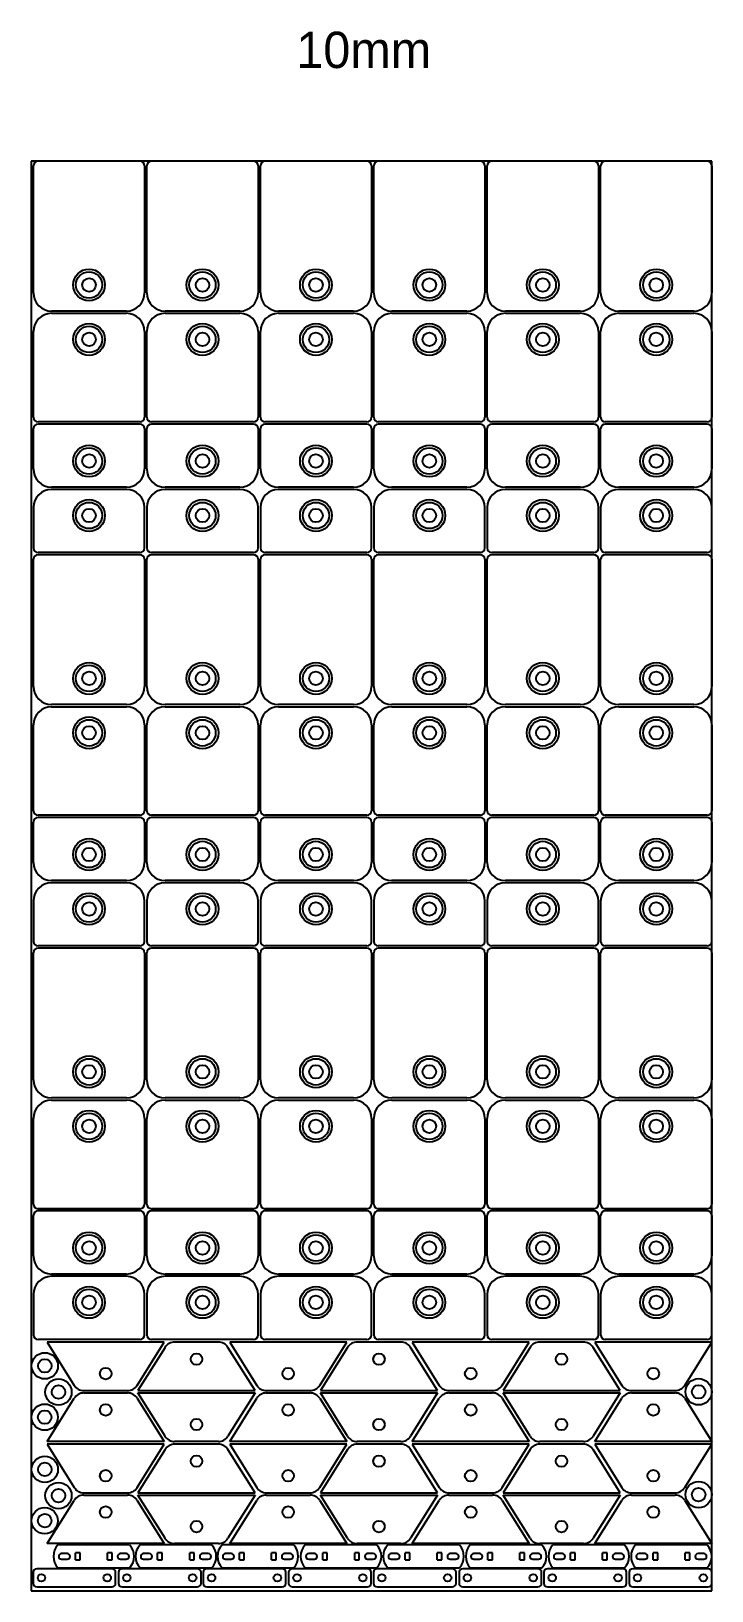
# Model space of a CAD drawing. Header units: millimetres. Extents: x 47861 to 59117, y 10924 to 15324.
# Drawn here: x 51951 to 53451, y 11325 to 14761 of the extents above; entities that cross this region are included whole.
import ezdxf

# ---------------------------------------------------------------- set-up
doc = ezdxf.new("R2010")
doc.units = ezdxf.units.MM

msp = doc.modelspace()

# ---------------------------------------------------------------- linework, layer by layer
at = {"color": 2}
for p, q in [((53451.2, 14474.6), (51951.2, 14474.6)), ((51951.2, 14474.6), (51951.2, 11324.6)), ((53451.2, 11324.6), (53451.2, 14474.6)), ((52048.9, 11393), (52048.9, 11408)), ((52058.9, 11393), (52058.9, 11408)), ((52119.5, 11393), (52119.5, 11408)), ((52129.5, 11393), (52129.5, 11408)), ((52229.9, 11393), (52229.9, 11408)), ((52239.9, 11393), (52239.9, 11408)), ((52300.5, 11393), (52300.5, 11408)), ((52310.5, 11393), (52310.5, 11408)), ((52410.4, 11393), (52410.4, 11408)), ((52420.4, 11393), (52420.4, 11408)), ((52481, 11393), (52481, 11408)), ((52491, 11393), (52491, 11408)), ((52593.6, 11393), (52593.6, 11408)), ((52603.6, 11393), (52603.6, 11408)), ((52664.2, 11393), (52664.2, 11408)), ((52674.2, 11393), (52674.2, 11408)), ((52775.5, 11393), (52775.5, 11408)), ((52785.5, 11393), (52785.5, 11408)), ((52846.1, 11393), (52846.1, 11408)), ((52856.1, 11393), (52856.1, 11408)), ((52957.6, 11393), (52957.6, 11408)), ((52967.6, 11393), (52967.6, 11408)), ((53028.2, 11393), (53028.2, 11408)), ((53038.2, 11393), (53038.2, 11408)), ((53139.9, 11393), (53139.9, 11408)), ((53149.9, 11393), (53149.9, 11408)), ((53210.5, 11393), (53210.5, 11408)), ((53220.5, 11393), (53220.5, 11408)), ((53321.9, 11393), (53321.9, 11408)), ((53331.9, 11393), (53331.9, 11408)), ((53392.5, 11393), (53392.5, 11408)), ((53402.5, 11393), (53402.5, 11408)), ((51951.2, 11324.6), (53451.2, 11324.6))]:
    msp.add_line(p, q, dxfattribs=at)
at = {"color": 0}
for p, q in [((52191.2, 14474.6), (51966.2, 14474.6)), ((52441.2, 14474.6), (52216.2, 14474.6)), ((52691.2, 14474.6), (52466.2, 14474.6)), ((52941.2, 14474.6), (52716.2, 14474.6)), ((53191.2, 14474.6), (52966.2, 14474.6)), ((53441.2, 14474.6), (53216.2, 14474.6)), ((51956.2, 14184.6), (51956.2, 14464.6)), ((52201.2, 14464.6), (52201.2, 14184.6)), ((52206.2, 14184.6), (52206.2, 14464.6)), ((52451.2, 14464.6), (52451.2, 14184.6)), ((52456.2, 14184.6), (52456.2, 14464.6)), ((52701.2, 14464.6), (52701.2, 14184.6)), ((52706.2, 14184.6), (52706.2, 14464.6)), ((52951.2, 14464.6), (52951.2, 14184.6)), ((52956.2, 14184.6), (52956.2, 14464.6)), ((53201.2, 14464.6), (53201.2, 14184.6)), ((53206.2, 14184.6), (53206.2, 14464.6)), ((53451.2, 14464.6), (53451.2, 14184.6)), ((52161.2, 14144.6), (51996.2, 14144.6)), ((51996.2, 14139.6), (52161.2, 14139.6)), ((52411.2, 14144.6), (52246.2, 14144.6)), ((52246.2, 14139.6), (52411.2, 14139.6)), ((52661.2, 14144.6), (52496.2, 14144.6)), ((52496.2, 14139.6), (52661.2, 14139.6)), ((52911.2, 14144.6), (52746.2, 14144.6)), ((52746.2, 14139.6), (52911.2, 14139.6)), ((53161.2, 14144.6), (52996.2, 14144.6)), ((52996.2, 14139.6), (53161.2, 14139.6)), ((53411.2, 14144.6), (53246.2, 14144.6)), ((53246.2, 14139.6), (53411.2, 14139.6)), ((51956.2, 13910.6), (51956.2, 14099.6)), ((52201.2, 14099.6), (52201.2, 13910.6)), ((52206.2, 13910.6), (52206.2, 14099.6)), ((52451.2, 14099.6), (52451.2, 13910.6)), ((52456.2, 13910.6), (52456.2, 14099.6)), ((52701.2, 14099.6), (52701.2, 13910.6)), ((52706.2, 13910.6), (52706.2, 14099.6)), ((52951.2, 14099.6), (52951.2, 13910.6)), ((52956.2, 13910.6), (52956.2, 14099.6)), ((53201.2, 14099.6), (53201.2, 13910.6)), ((53206.2, 13910.6), (53206.2, 14099.6)), ((53451.2, 14099.6), (53451.2, 13910.6)), ((51956.2, 13796.6), (51956.2, 13885.6)), ((52191.2, 13900.6), (51966.2, 13900.6)), ((52191.2, 13895.6), (51966.2, 13895.6)), ((52201.2, 13885.6), (52201.2, 13796.6)), ((52206.2, 13796.6), (52206.2, 13885.6)), ((52441.2, 13900.6), (52216.2, 13900.6)), ((52441.2, 13895.6), (52216.2, 13895.6)), ((52451.2, 13885.6), (52451.2, 13796.6)), ((52456.2, 13796.6), (52456.2, 13885.6)), ((52691.2, 13900.6), (52466.2, 13900.6)), ((52691.2, 13895.6), (52466.2, 13895.6)), ((52701.2, 13885.6), (52701.2, 13796.6)), ((52706.2, 13796.6), (52706.2, 13885.6)), ((52941.2, 13900.6), (52716.2, 13900.6)), ((52941.2, 13895.6), (52716.2, 13895.6)), ((52951.2, 13885.6), (52951.2, 13796.6)), ((52956.2, 13796.6), (52956.2, 13885.6)), ((53191.2, 13900.6), (52966.2, 13900.6)), ((53191.2, 13895.6), (52966.2, 13895.6)), ((53201.2, 13885.6), (53201.2, 13796.6)), ((53206.2, 13796.6), (53206.2, 13885.6)), ((53441.2, 13900.6), (53216.2, 13900.6)), ((53441.2, 13895.6), (53216.2, 13895.6)), ((53451.2, 13885.6), (53451.2, 13796.6)), ((52161.2, 13756.6), (51996.2, 13756.6)), ((52161.2, 13751.6), (51996.2, 13751.6)), ((52411.2, 13756.6), (52246.2, 13756.6)), ((52411.2, 13751.6), (52246.2, 13751.6)), ((52661.2, 13756.6), (52496.2, 13756.6)), ((52661.2, 13751.6), (52496.2, 13751.6)), ((52911.2, 13756.6), (52746.2, 13756.6)), ((52911.2, 13751.6), (52746.2, 13751.6)), ((53161.2, 13756.6), (52996.2, 13756.6)), ((53161.2, 13751.6), (52996.2, 13751.6)), ((53411.2, 13756.6), (53246.2, 13756.6)), ((53411.2, 13751.6), (53246.2, 13751.6)), ((51956.2, 13711.6), (51956.2, 13622.6)), ((52201.2, 13622.6), (52201.2, 13711.6)), ((52206.2, 13711.6), (52206.2, 13622.6)), ((52451.2, 13622.6), (52451.2, 13711.6)), ((52456.2, 13711.6), (52456.2, 13622.6)), ((52701.2, 13622.6), (52701.2, 13711.6)), ((52706.2, 13711.6), (52706.2, 13622.6)), ((52951.2, 13622.6), (52951.2, 13711.6)), ((52956.2, 13711.6), (52956.2, 13622.6)), ((53201.2, 13622.6), (53201.2, 13711.6)), ((53206.2, 13711.6), (53206.2, 13622.6)), ((53451.2, 13622.6), (53451.2, 13711.6)), ((52191.2, 13612.6), (51966.2, 13612.6)), ((52441.2, 13612.6), (52216.2, 13612.6)), ((52691.2, 13612.6), (52466.2, 13612.6)), ((52941.2, 13612.6), (52716.2, 13612.6)), ((53191.2, 13612.6), (52966.2, 13612.6)), ((53441.2, 13612.6), (53216.2, 13612.6)), ((51956.2, 13317.6), (51956.2, 13597.6)), ((52191.2, 13607.6), (51966.2, 13607.6)), ((52201.2, 13597.6), (52201.2, 13317.6)), ((52206.2, 13317.6), (52206.2, 13597.6)), ((52441.2, 13607.6), (52216.2, 13607.6)), ((52451.2, 13597.6), (52451.2, 13317.6)), ((52456.2, 13317.6), (52456.2, 13597.6)), ((52691.2, 13607.6), (52466.2, 13607.6)), ((52701.2, 13597.6), (52701.2, 13317.6)), ((52706.2, 13317.6), (52706.2, 13597.6)), ((52941.2, 13607.6), (52716.2, 13607.6)), ((52951.2, 13597.6), (52951.2, 13317.6)), ((52956.2, 13317.6), (52956.2, 13597.6)), ((53191.2, 13607.6), (52966.2, 13607.6)), ((53201.2, 13597.6), (53201.2, 13317.6)), ((53206.2, 13317.6), (53206.2, 13597.6)), ((53441.2, 13607.6), (53216.2, 13607.6)), ((53451.2, 13597.6), (53451.2, 13317.6)), ((52161.2, 13277.6), (51996.2, 13277.6)), ((51996.2, 13272.6), (52161.2, 13272.6)), ((52411.2, 13277.6), (52246.2, 13277.6)), ((52246.2, 13272.6), (52411.2, 13272.6)), ((52661.2, 13277.6), (52496.2, 13277.6)), ((52496.2, 13272.6), (52661.2, 13272.6)), ((52911.2, 13277.6), (52746.2, 13277.6)), ((52746.2, 13272.6), (52911.2, 13272.6)), ((53161.2, 13277.6), (52996.2, 13277.6)), ((52996.2, 13272.6), (53161.2, 13272.6)), ((53411.2, 13277.6), (53246.2, 13277.6)), ((53246.2, 13272.6), (53411.2, 13272.6)), ((51956.2, 13043.6), (51956.2, 13232.6)), ((52201.2, 13232.6), (52201.2, 13043.6)), ((52206.2, 13043.6), (52206.2, 13232.6)), ((52451.2, 13232.6), (52451.2, 13043.6)), ((52456.2, 13043.6), (52456.2, 13232.6)), ((52701.2, 13232.6), (52701.2, 13043.6)), ((52706.2, 13043.6), (52706.2, 13232.6)), ((52951.2, 13232.6), (52951.2, 13043.6)), ((52956.2, 13043.6), (52956.2, 13232.6)), ((53201.2, 13232.6), (53201.2, 13043.6)), ((53206.2, 13043.6), (53206.2, 13232.6)), ((53451.2, 13232.6), (53451.2, 13043.6)), ((52191.2, 13033.6), (51966.2, 13033.6)), ((52191.2, 13028.6), (51966.2, 13028.6)), ((52441.2, 13033.6), (52216.2, 13033.6)), ((52441.2, 13028.6), (52216.2, 13028.6)), ((52691.2, 13033.6), (52466.2, 13033.6)), ((52691.2, 13028.6), (52466.2, 13028.6)), ((52941.2, 13033.6), (52716.2, 13033.6)), ((52941.2, 13028.6), (52716.2, 13028.6)), ((53191.2, 13033.6), (52966.2, 13033.6)), ((53191.2, 13028.6), (52966.2, 13028.6)), ((53441.2, 13033.6), (53216.2, 13033.6)), ((53441.2, 13028.6), (53216.2, 13028.6)), ((51956.2, 12929.6), (51956.2, 13018.6)), ((52201.2, 13018.6), (52201.2, 12929.6)), ((52206.2, 12929.6), (52206.2, 13018.6)), ((52451.2, 13018.6), (52451.2, 12929.6)), ((52456.2, 12929.6), (52456.2, 13018.6)), ((52701.2, 13018.6), (52701.2, 12929.6)), ((52706.2, 12929.6), (52706.2, 13018.6)), ((52951.2, 13018.6), (52951.2, 12929.6)), ((52956.2, 12929.6), (52956.2, 13018.6)), ((53201.2, 13018.6), (53201.2, 12929.6)), ((53206.2, 12929.6), (53206.2, 13018.6)), ((53451.2, 13018.6), (53451.2, 12929.6)), ((52161.2, 12889.6), (51996.2, 12889.6)), ((52411.2, 12889.6), (52246.2, 12889.6)), ((52661.2, 12889.6), (52496.2, 12889.6)), ((52911.2, 12889.6), (52746.2, 12889.6)), ((53161.2, 12889.6), (52996.2, 12889.6)), ((53411.2, 12889.6), (53246.2, 12889.6)), ((52161.2, 12884.6), (51996.2, 12884.6)), ((52411.2, 12884.6), (52246.2, 12884.6)), ((52661.2, 12884.6), (52496.2, 12884.6)), ((52911.2, 12884.6), (52746.2, 12884.6)), ((53161.2, 12884.6), (52996.2, 12884.6)), ((53411.2, 12884.6), (53246.2, 12884.6)), ((51956.2, 12844.6), (51956.2, 12755.6)), ((52201.2, 12755.6), (52201.2, 12844.6)), ((52206.2, 12844.6), (52206.2, 12755.6)), ((52451.2, 12755.6), (52451.2, 12844.6)), ((52456.2, 12844.6), (52456.2, 12755.6)), ((52701.2, 12755.6), (52701.2, 12844.6)), ((52706.2, 12844.6), (52706.2, 12755.6)), ((52951.2, 12755.6), (52951.2, 12844.6)), ((52956.2, 12844.6), (52956.2, 12755.6)), ((53201.2, 12755.6), (53201.2, 12844.6)), ((53206.2, 12844.6), (53206.2, 12755.6)), ((53451.2, 12755.6), (53451.2, 12844.6)), ((51956.2, 12450.6), (51956.2, 12730.6)), ((52191.2, 12745.6), (51966.2, 12745.6)), ((52191.2, 12740.6), (51966.2, 12740.6)), ((52201.2, 12730.6), (52201.2, 12450.6)), ((52206.2, 12450.6), (52206.2, 12730.6)), ((52441.2, 12745.6), (52216.2, 12745.6)), ((52441.2, 12740.6), (52216.2, 12740.6)), ((52451.2, 12730.6), (52451.2, 12450.6)), ((52456.2, 12450.6), (52456.2, 12730.6)), ((52691.2, 12745.6), (52466.2, 12745.6)), ((52691.2, 12740.6), (52466.2, 12740.6)), ((52701.2, 12730.6), (52701.2, 12450.6)), ((52706.2, 12450.6), (52706.2, 12730.6)), ((52941.2, 12745.6), (52716.2, 12745.6)), ((52941.2, 12740.6), (52716.2, 12740.6)), ((52951.2, 12730.6), (52951.2, 12450.6)), ((52956.2, 12450.6), (52956.2, 12730.6)), ((53191.2, 12745.6), (52966.2, 12745.6)), ((53191.2, 12740.6), (52966.2, 12740.6)), ((53201.2, 12730.6), (53201.2, 12450.6)), ((53206.2, 12450.6), (53206.2, 12730.6)), ((53441.2, 12745.6), (53216.2, 12745.6)), ((53441.2, 12740.6), (53216.2, 12740.6)), ((53451.2, 12730.6), (53451.2, 12450.6)), ((52161.2, 12410.6), (51996.2, 12410.6)), ((52411.2, 12410.6), (52246.2, 12410.6)), ((52661.2, 12410.6), (52496.2, 12410.6)), ((52911.2, 12410.6), (52746.2, 12410.6)), ((53161.2, 12410.6), (52996.2, 12410.6)), ((53411.2, 12410.6), (53246.2, 12410.6)), ((51996.2, 12405.6), (52161.2, 12405.6)), ((52246.2, 12405.6), (52411.2, 12405.6)), ((52496.2, 12405.6), (52661.2, 12405.6)), ((52746.2, 12405.6), (52911.2, 12405.6)), ((52996.2, 12405.6), (53161.2, 12405.6)), ((53246.2, 12405.6), (53411.2, 12405.6)), ((51956.2, 12176.6), (51956.2, 12365.6)), ((52201.2, 12365.6), (52201.2, 12176.6)), ((52206.2, 12176.6), (52206.2, 12365.6)), ((52451.2, 12365.6), (52451.2, 12176.6)), ((52456.2, 12176.6), (52456.2, 12365.6)), ((52701.2, 12365.6), (52701.2, 12176.6)), ((52706.2, 12176.6), (52706.2, 12365.6)), ((52951.2, 12365.6), (52951.2, 12176.6)), ((52956.2, 12176.6), (52956.2, 12365.6)), ((53201.2, 12365.6), (53201.2, 12176.6)), ((53206.2, 12176.6), (53206.2, 12365.6)), ((53451.2, 12365.6), (53451.2, 12176.6)), ((52191.2, 12166.6), (51966.2, 12166.6)), ((52441.2, 12166.6), (52216.2, 12166.6)), ((52691.2, 12166.6), (52466.2, 12166.6)), ((52941.2, 12166.6), (52716.2, 12166.6)), ((53191.2, 12166.6), (52966.2, 12166.6)), ((53441.2, 12166.6), (53216.2, 12166.6)), ((51956.2, 12062.6), (51956.2, 12151.6)), ((52191.2, 12161.6), (51966.2, 12161.6)), ((52201.2, 12151.6), (52201.2, 12062.6)), ((52206.2, 12062.6), (52206.2, 12151.6)), ((52441.2, 12161.6), (52216.2, 12161.6)), ((52451.2, 12151.6), (52451.2, 12062.6)), ((52456.2, 12062.6), (52456.2, 12151.6)), ((52691.2, 12161.6), (52466.2, 12161.6)), ((52701.2, 12151.6), (52701.2, 12062.6)), ((52706.2, 12062.6), (52706.2, 12151.6)), ((52941.2, 12161.6), (52716.2, 12161.6)), ((52951.2, 12151.6), (52951.2, 12062.6)), ((52956.2, 12062.6), (52956.2, 12151.6)), ((53191.2, 12161.6), (52966.2, 12161.6)), ((53201.2, 12151.6), (53201.2, 12062.6)), ((53206.2, 12062.6), (53206.2, 12151.6)), ((53441.2, 12161.6), (53216.2, 12161.6)), ((53451.2, 12151.6), (53451.2, 12062.6)), ((52161.2, 12022.6), (51996.2, 12022.6)), ((52161.2, 12017.6), (51996.2, 12017.6)), ((52411.2, 12022.6), (52246.2, 12022.6)), ((52411.2, 12017.6), (52246.2, 12017.6)), ((52661.2, 12022.6), (52496.2, 12022.6)), ((52661.2, 12017.6), (52496.2, 12017.6)), ((52911.2, 12022.6), (52746.2, 12022.6)), ((52911.2, 12017.6), (52746.2, 12017.6)), ((53161.2, 12022.6), (52996.2, 12022.6)), ((53161.2, 12017.6), (52996.2, 12017.6)), ((53411.2, 12022.6), (53246.2, 12022.6)), ((53411.2, 12017.6), (53246.2, 12017.6)), ((51956.2, 11977.6), (51956.2, 11888.6)), ((52201.2, 11888.6), (52201.2, 11977.6)), ((52206.2, 11977.6), (52206.2, 11888.6)), ((52451.2, 11888.6), (52451.2, 11977.6)), ((52456.2, 11977.6), (52456.2, 11888.6)), ((52701.2, 11888.6), (52701.2, 11977.6)), ((52706.2, 11977.6), (52706.2, 11888.6)), ((52951.2, 11888.6), (52951.2, 11977.6)), ((52956.2, 11977.6), (52956.2, 11888.6)), ((53201.2, 11888.6), (53201.2, 11977.6)), ((53206.2, 11977.6), (53206.2, 11888.6)), ((53451.2, 11888.6), (53451.2, 11977.6)), ((52191.2, 11878.6), (51966.2, 11878.6)), ((52441.2, 11878.6), (52216.2, 11878.6)), ((52691.2, 11878.6), (52466.2, 11878.6)), ((52941.2, 11878.6), (52716.2, 11878.6)), ((53191.2, 11878.6), (52966.2, 11878.6)), ((53441.2, 11878.6), (53216.2, 11878.6))]:
    msp.add_line(p, q, dxfattribs=at)
for p, q in [((52244.4, 11872.6), (51986.4, 11872.6)), ((51986.4, 11872.6), (52045.9, 11777.3)), ((52184.8, 11777.3), (52244.4, 11872.6)), ((52246.1, 11860.8), (52186.5, 11765.6)), ((52363.7, 11872.6), (52267.2, 11872.6)), ((52444.5, 11765.6), (52384.9, 11860.8)), ((52646.6, 11872.6), (52388.6, 11872.6)), ((52388.6, 11872.6), (52448.2, 11777.3)), ((52587, 11777.3), (52646.6, 11872.6)), ((52648.3, 11860.8), (52588.7, 11765.6)), ((52766, 11872.6), (52669.5, 11872.6)), ((52846.7, 11765.6), (52787.2, 11860.8)), ((53048.9, 11872.6), (52790.9, 11872.6)), ((52790.9, 11872.6), (52850.5, 11777.3)), ((52989.3, 11777.3), (53048.9, 11872.6)), ((53050.6, 11860.8), (52991, 11765.6)), ((53168.2, 11872.6), (53071.8, 11872.6)), ((53249, 11765.6), (53189.4, 11860.8)), ((53451.2, 11872.6), (53193.2, 11872.6)), ((53193.2, 11872.6), (53252.8, 11777.3)), ((53391.6, 11777.3), (53451.2, 11872.6)), ((52067.1, 11765.6), (52163.6, 11765.6)), ((52067.1, 11760.6), (52163.6, 11760.6)), ((52186.5, 11765.6), (52444.5, 11765.6)), ((52246.1, 11665.3), (52186.5, 11760.6)), ((52186.5, 11760.6), (52444.5, 11760.6)), ((52444.5, 11760.6), (52384.9, 11665.3)), ((52469.4, 11765.6), (52565.8, 11765.6)), ((52469.4, 11760.6), (52565.8, 11760.6)), ((52588.7, 11765.6), (52846.7, 11765.6)), ((52648.3, 11665.3), (52588.7, 11760.6)), ((52588.7, 11760.6), (52846.7, 11760.6)), ((52846.7, 11760.6), (52787.2, 11665.3)), ((52871.7, 11765.6), (52968.1, 11765.6)), ((52871.7, 11760.6), (52968.1, 11760.6)), ((52991, 11765.6), (53249, 11765.6)), ((53050.6, 11665.3), (52991, 11760.6)), ((52991, 11760.6), (53249, 11760.6)), ((53249, 11760.6), (53189.4, 11665.3)), ((53274, 11765.6), (53370.4, 11765.6)), ((53274, 11760.6), (53370.4, 11760.6)), ((51986.4, 11653.6), (52045.9, 11748.8)), ((52184.8, 11748.8), (52244.4, 11653.6)), ((52388.6, 11653.6), (52448.2, 11748.8)), ((52587, 11748.8), (52646.6, 11653.6)), ((52790.9, 11653.6), (52850.5, 11748.8)), ((52989.3, 11748.8), (53048.9, 11653.6)), ((53193.2, 11653.6), (53252.8, 11748.8)), ((53391.6, 11748.8), (53451.2, 11653.6)), ((52244.4, 11653.6), (51986.4, 11653.6)), ((52363.7, 11653.6), (52267.2, 11653.6)), ((52646.6, 11653.6), (52388.6, 11653.6)), ((52766, 11653.6), (52669.5, 11653.6)), ((53048.9, 11653.6), (52790.9, 11653.6)), ((53168.2, 11653.6), (53071.8, 11653.6)), ((53451.2, 11653.6), (53193.2, 11653.6)), ((52244.4, 11647.6), (51986.4, 11647.6)), ((51986.4, 11647.6), (52045.9, 11552.3)), ((52184.8, 11552.3), (52244.4, 11647.6)), ((52246.1, 11635.8), (52186.5, 11540.6)), ((52363.7, 11647.6), (52267.2, 11647.6)), ((52444.5, 11540.6), (52384.9, 11635.8)), ((52646.6, 11647.6), (52388.6, 11647.6)), ((52388.6, 11647.6), (52448.2, 11552.3)), ((52587, 11552.3), (52646.6, 11647.6)), ((52648.3, 11635.8), (52588.7, 11540.6)), ((52766, 11647.6), (52669.5, 11647.6)), ((52846.7, 11540.6), (52787.2, 11635.8)), ((53048.9, 11647.6), (52790.9, 11647.6)), ((52790.9, 11647.6), (52850.5, 11552.3)), ((52989.3, 11552.3), (53048.9, 11647.6)), ((53050.6, 11635.8), (52991, 11540.6)), ((53168.2, 11647.6), (53071.8, 11647.6)), ((53249, 11540.6), (53189.4, 11635.8)), ((53451.2, 11647.6), (53193.2, 11647.6)), ((53193.2, 11647.6), (53252.8, 11552.3)), ((53391.6, 11552.3), (53451.2, 11647.6)), ((51986.4, 11428.6), (52045.9, 11523.8)), ((52067.1, 11540.6), (52163.6, 11540.6)), ((52067.1, 11535.6), (52163.6, 11535.6)), ((52184.8, 11523.8), (52244.4, 11428.6)), ((52186.5, 11540.6), (52444.5, 11540.6)), ((52246.1, 11440.3), (52186.5, 11535.6)), ((52186.5, 11535.6), (52444.5, 11535.6)), ((52444.5, 11535.6), (52384.9, 11440.3)), ((52388.6, 11428.6), (52448.2, 11523.8)), ((52469.4, 11540.6), (52565.8, 11540.6)), ((52469.4, 11535.6), (52565.8, 11535.6)), ((52587, 11523.8), (52646.6, 11428.6)), ((52588.7, 11540.6), (52846.7, 11540.6)), ((52648.3, 11440.3), (52588.7, 11535.6)), ((52588.7, 11535.6), (52846.7, 11535.6)), ((52846.7, 11535.6), (52787.2, 11440.3)), ((52790.9, 11428.6), (52850.5, 11523.8)), ((52871.7, 11540.6), (52968.1, 11540.6)), ((52871.7, 11535.6), (52968.1, 11535.6)), ((52989.3, 11523.8), (53048.9, 11428.6)), ((52991, 11540.6), (53249, 11540.6)), ((53050.6, 11440.3), (52991, 11535.6)), ((52991, 11535.6), (53249, 11535.6)), ((53249, 11535.6), (53189.4, 11440.3)), ((53193.2, 11428.6), (53252.8, 11523.8)), ((53274, 11540.6), (53370.4, 11540.6)), ((53274, 11535.6), (53370.4, 11535.6)), ((53391.6, 11523.8), (53451.2, 11428.6)), ((52244.4, 11428.6), (51986.4, 11428.6)), ((52363.7, 11428.6), (52267.2, 11428.6)), ((52646.6, 11428.6), (52388.6, 11428.6)), ((52766, 11428.6), (52669.5, 11428.6)), ((53048.9, 11428.6), (52790.9, 11428.6)), ((53168.2, 11428.6), (53071.8, 11428.6)), ((53451.2, 11428.6), (53193.2, 11428.6))]:
    msp.add_line(p, q)
at = {"color": 2, "linetype": 'Continuous', "lineweight": 25}
for p, q in [((52168.2, 11425.5), (52010.2, 11425.5)), ((52349.2, 11425.5), (52191.2, 11425.5)), ((52529.7, 11425.5), (52371.7, 11425.5)), ((52712.9, 11425.5), (52554.9, 11425.5)), ((52894.8, 11425.5), (52736.8, 11425.5)), ((53076.9, 11425.5), (52918.9, 11425.5)), ((53259.2, 11425.5), (53101.2, 11425.5)), ((53441.2, 11425.5), (53283.2, 11425.5)), ((52030.5, 11406.7), (52018, 11406.7)), ((52018, 11394.2), (52030.5, 11394.2)), ((52058.9, 11408), (52048.9, 11408)), ((52048.9, 11393), (52058.9, 11393)), ((52129.5, 11408), (52119.5, 11408)), ((52119.5, 11393), (52129.5, 11393)), ((52160.5, 11406.7), (52148, 11406.7)), ((52148, 11394.2), (52160.5, 11394.2)), ((52211.4, 11406.7), (52198.9, 11406.7)), ((52198.9, 11394.2), (52211.4, 11394.2)), ((52239.9, 11408), (52229.9, 11408)), ((52229.9, 11393), (52239.9, 11393)), ((52310.5, 11408), (52300.5, 11408)), ((52300.5, 11393), (52310.5, 11393)), ((52341.4, 11406.7), (52328.9, 11406.7)), ((52328.9, 11394.2), (52341.4, 11394.2)), ((52392, 11406.7), (52379.5, 11406.7)), ((52379.5, 11394.2), (52392, 11394.2)), ((52420.4, 11408), (52410.4, 11408)), ((52410.4, 11393), (52420.4, 11393)), ((52491, 11408), (52481, 11408)), ((52481, 11393), (52491, 11393)), ((52522, 11406.7), (52509.5, 11406.7)), ((52509.5, 11394.2), (52522, 11394.2)), ((52575.2, 11406.7), (52562.7, 11406.7)), ((52562.7, 11394.2), (52575.2, 11394.2)), ((52603.6, 11408), (52593.6, 11408)), ((52593.6, 11393), (52603.6, 11393)), ((52674.2, 11408), (52664.2, 11408)), ((52664.2, 11393), (52674.2, 11393)), ((52705.2, 11406.7), (52692.7, 11406.7)), ((52692.7, 11394.2), (52705.2, 11394.2)), ((52757.1, 11406.7), (52744.6, 11406.7)), ((52744.6, 11394.2), (52757.1, 11394.2)), ((52785.5, 11408), (52775.5, 11408)), ((52775.5, 11393), (52785.5, 11393)), ((52856.1, 11408), (52846.1, 11408)), ((52846.1, 11393), (52856.1, 11393)), ((52887.1, 11406.7), (52874.6, 11406.7)), ((52874.6, 11394.2), (52887.1, 11394.2)), ((52939.2, 11406.7), (52926.7, 11406.7)), ((52926.7, 11394.2), (52939.2, 11394.2)), ((52967.6, 11408), (52957.6, 11408)), ((52957.6, 11393), (52967.6, 11393)), ((53038.2, 11408), (53028.2, 11408)), ((53028.2, 11393), (53038.2, 11393)), ((53069.2, 11406.7), (53056.7, 11406.7)), ((53056.7, 11394.2), (53069.2, 11394.2)), ((53121.4, 11406.7), (53108.9, 11406.7)), ((53108.9, 11394.2), (53121.4, 11394.2)), ((53149.9, 11408), (53139.9, 11408)), ((53139.9, 11393), (53149.9, 11393)), ((53220.5, 11408), (53210.5, 11408)), ((53210.5, 11393), (53220.5, 11393)), ((53251.4, 11406.7), (53238.9, 11406.7)), ((53238.9, 11394.2), (53251.4, 11394.2)), ((53303.4, 11406.7), (53290.9, 11406.7)), ((53290.9, 11394.2), (53303.4, 11394.2)), ((53331.9, 11408), (53321.9, 11408)), ((53321.9, 11393), (53331.9, 11393)), ((53402.5, 11408), (53392.5, 11408)), ((53392.5, 11393), (53402.5, 11393)), ((53433.4, 11406.7), (53420.9, 11406.7)), ((53420.9, 11394.2), (53433.4, 11394.2)), ((52010.2, 11375.5), (52168.2, 11375.5)), ((52191.2, 11375.5), (52349.2, 11375.5)), ((52371.7, 11375.5), (52529.7, 11375.5)), ((52554.9, 11375.5), (52712.9, 11375.5)), ((52736.8, 11375.5), (52894.8, 11375.5)), ((52918.9, 11375.5), (53076.9, 11375.5)), ((53101.2, 11375.5), (53259.2, 11375.5)), ((53283.2, 11375.5), (53441.2, 11375.5))]:
    msp.add_line(p, q, dxfattribs=at)
at = {"color": 7}
for p, q in [((51955.3, 11365.1), (51955.3, 11341.1)), ((52129.3, 11373.1), (51963.3, 11373.1)), ((52137.3, 11341.1), (52137.3, 11365.1)), ((52143.5, 11365.1), (52143.5, 11341.1)), ((52317.5, 11373.1), (52151.5, 11373.1)), ((52325.5, 11341.1), (52325.5, 11365.1)), ((52330.2, 11365.1), (52330.2, 11341.1)), ((52504.2, 11373.1), (52338.2, 11373.1)), ((52512.2, 11341.1), (52512.2, 11365.1)), ((52518.6, 11365.1), (52518.6, 11341.1)), ((52692.6, 11373.1), (52526.6, 11373.1)), ((52700.6, 11341.1), (52700.6, 11365.1)), ((52705.5, 11365.1), (52705.5, 11341.1)), ((52879.5, 11373.1), (52713.5, 11373.1)), ((52887.5, 11341.1), (52887.5, 11365.1)), ((52894.1, 11365.1), (52894.1, 11341.1)), ((53068.1, 11373.1), (52902.1, 11373.1)), ((53076.1, 11341.1), (53076.1, 11365.1)), ((53081, 11365.1), (53081, 11341.1)), ((53255, 11373.1), (53089, 11373.1)), ((53263, 11341.1), (53263, 11365.1)), ((53269, 11365.1), (53269, 11341.1)), ((53443, 11373.1), (53277, 11373.1)), ((53451, 11341.1), (53451, 11365.1)), ((51963.3, 11333.1), (52129.3, 11333.1)), ((52151.5, 11333.1), (52317.5, 11333.1)), ((52338.2, 11333.1), (52504.2, 11333.1)), ((52526.6, 11333.1), (52692.6, 11333.1)), ((52713.5, 11333.1), (52879.5, 11333.1)), ((52902.1, 11333.1), (53068.1, 11333.1)), ((53089, 11333.1), (53255, 11333.1)), ((53277, 11333.1), (53443, 11333.1))]:
    msp.add_line(p, q, dxfattribs=at)
at = {"color": 0}
for centre, radius in [((52078.7, 14202.1), 35.1), ((52078.7, 14202.1), 29), ((52328.7, 14202.1), 35.1), ((52328.7, 14202.1), 29), ((52578.7, 14202.1), 35.1), ((52578.7, 14202.1), 29), ((52828.7, 14202.1), 35.1), ((52828.7, 14202.1), 29), ((53078.7, 14202.1), 35.1), ((53078.7, 14202.1), 29), ((53328.7, 14202.1), 35.1), ((53328.7, 14202.1), 29), ((52078.7, 14202.1), 14.9), ((52328.7, 14202.1), 14.9), ((52578.7, 14202.1), 14.9), ((52828.7, 14202.1), 14.9), ((53078.7, 14202.1), 14.9), ((53328.7, 14202.1), 14.9), ((52078.7, 14082.1), 35.1), ((52078.7, 14082.1), 29), ((52078.7, 14082.1), 14.9), ((52328.7, 14082.1), 35.1), ((52328.7, 14082.1), 29), ((52328.7, 14082.1), 14.9), ((52578.7, 14082.1), 35.1), ((52578.7, 14082.1), 29), ((52578.7, 14082.1), 14.9), ((52828.7, 14082.1), 35.1), ((52828.7, 14082.1), 29), ((52828.7, 14082.1), 14.9), ((53078.7, 14082.1), 35.1), ((53078.7, 14082.1), 29), ((53078.7, 14082.1), 14.9), ((53328.7, 14082.1), 35.1), ((53328.7, 14082.1), 29), ((53328.7, 14082.1), 14.9), ((52078.7, 13814.1), 35.1), ((52078.7, 13814.1), 29), ((52078.7, 13814.1), 14.9), ((52328.7, 13814.1), 35.1), ((52328.7, 13814.1), 29), ((52328.7, 13814.1), 14.9), ((52578.7, 13814.1), 35.1), ((52578.7, 13814.1), 29), ((52578.7, 13814.1), 14.9), ((52828.7, 13814.1), 35.1), ((52828.7, 13814.1), 29), ((52828.7, 13814.1), 14.9), ((53078.7, 13814.1), 35.1), ((53078.7, 13814.1), 29), ((53078.7, 13814.1), 14.9), ((53328.7, 13814.1), 35.1), ((53328.7, 13814.1), 29), ((53328.7, 13814.1), 14.9), ((52078.7, 13694.1), 35.1), ((52078.7, 13694.1), 29), ((52328.7, 13694.1), 35.1), ((52328.7, 13694.1), 29), ((52578.7, 13694.1), 35.1), ((52578.7, 13694.1), 29), ((52828.7, 13694.1), 35.1), ((52828.7, 13694.1), 29), ((53078.7, 13694.1), 35.1), ((53078.7, 13694.1), 29), ((53328.7, 13694.1), 35.1), ((53328.7, 13694.1), 29), ((52078.7, 13694.1), 14.9), ((52328.7, 13694.1), 14.9), ((52578.7, 13694.1), 14.9), ((52828.7, 13694.1), 14.9), ((53078.7, 13694.1), 14.9), ((53328.7, 13694.1), 14.9), ((52078.7, 13335.1), 35.1), ((52328.7, 13335.1), 35.1), ((52578.7, 13335.1), 35.1), ((52828.7, 13335.1), 35.1), ((53078.7, 13335.1), 35.1), ((53328.7, 13335.1), 35.1), ((52078.7, 13335.1), 29), ((52078.7, 13335.1), 14.9), ((52328.7, 13335.1), 29), ((52328.7, 13335.1), 14.9), ((52578.7, 13335.1), 29), ((52578.7, 13335.1), 14.9), ((52828.7, 13335.1), 29), ((52828.7, 13335.1), 14.9), ((53078.7, 13335.1), 29), ((53078.7, 13335.1), 14.9), ((53328.7, 13335.1), 29), ((53328.7, 13335.1), 14.9), ((52078.7, 13215.1), 35.1), ((52078.7, 13215.1), 29), ((52328.7, 13215.1), 35.1), ((52328.7, 13215.1), 29), ((52578.7, 13215.1), 35.1), ((52578.7, 13215.1), 29), ((52828.7, 13215.1), 35.1), ((52828.7, 13215.1), 29), ((53078.7, 13215.1), 35.1), ((53078.7, 13215.1), 29), ((53328.7, 13215.1), 35.1), ((53328.7, 13215.1), 29), ((52078.7, 13215.1), 14.9), ((52328.7, 13215.1), 14.9), ((52578.7, 13215.1), 14.9), ((52828.7, 13215.1), 14.9), ((53078.7, 13215.1), 14.9), ((53328.7, 13215.1), 14.9), ((52078.7, 12947.1), 35.1), ((52078.7, 12947.1), 29), ((52078.7, 12947.1), 14.9), ((52328.7, 12947.1), 35.1), ((52328.7, 12947.1), 29), ((52328.7, 12947.1), 14.9), ((52578.7, 12947.1), 35.1), ((52578.7, 12947.1), 29), ((52578.7, 12947.1), 14.9), ((52828.7, 12947.1), 35.1), ((52828.7, 12947.1), 29), ((52828.7, 12947.1), 14.9), ((53078.7, 12947.1), 35.1), ((53078.7, 12947.1), 29), ((53078.7, 12947.1), 14.9), ((53328.7, 12947.1), 35.1), ((53328.7, 12947.1), 29), ((53328.7, 12947.1), 14.9), ((52078.7, 12827.1), 35.1), ((52078.7, 12827.1), 29), ((52328.7, 12827.1), 35.1), ((52328.7, 12827.1), 29), ((52578.7, 12827.1), 35.1), ((52578.7, 12827.1), 29), ((52828.7, 12827.1), 35.1), ((52828.7, 12827.1), 29), ((53078.7, 12827.1), 35.1), ((53078.7, 12827.1), 29), ((53328.7, 12827.1), 35.1), ((53328.7, 12827.1), 29), ((52078.7, 12827.1), 14.9), ((52328.7, 12827.1), 14.9), ((52578.7, 12827.1), 14.9), ((52828.7, 12827.1), 14.9), ((53078.7, 12827.1), 14.9), ((53328.7, 12827.1), 14.9), ((52078.7, 12468.1), 35.1), ((52078.7, 12468.1), 29), ((52078.7, 12468.1), 14.9), ((52328.7, 12468.1), 35.1), ((52328.7, 12468.1), 29), ((52328.7, 12468.1), 14.9), ((52578.7, 12468.1), 35.1), ((52578.7, 12468.1), 29), ((52578.7, 12468.1), 14.9), ((52828.7, 12468.1), 35.1), ((52828.7, 12468.1), 29), ((52828.7, 12468.1), 14.9), ((53078.7, 12468.1), 35.1), ((53078.7, 12468.1), 29), ((53078.7, 12468.1), 14.9), ((53328.7, 12468.1), 35.1), ((53328.7, 12468.1), 29), ((53328.7, 12468.1), 14.9), ((52078.7, 12348.1), 35.1), ((52078.7, 12348.1), 29), ((52328.7, 12348.1), 35.1), ((52328.7, 12348.1), 29), ((52578.7, 12348.1), 35.1), ((52578.7, 12348.1), 29), ((52828.7, 12348.1), 35.1), ((52828.7, 12348.1), 29), ((53078.7, 12348.1), 35.1), ((53078.7, 12348.1), 29), ((53328.7, 12348.1), 35.1), ((53328.7, 12348.1), 29), ((52078.7, 12348.1), 14.9), ((52328.7, 12348.1), 14.9), ((52578.7, 12348.1), 14.9), ((52828.7, 12348.1), 14.9), ((53078.7, 12348.1), 14.9), ((53328.7, 12348.1), 14.9), ((52078.7, 12080.1), 35.1), ((52078.7, 12080.1), 29), ((52328.7, 12080.1), 35.1), ((52328.7, 12080.1), 29), ((52578.7, 12080.1), 35.1), ((52578.7, 12080.1), 29), ((52828.7, 12080.1), 35.1), ((52828.7, 12080.1), 29), ((53078.7, 12080.1), 35.1), ((53078.7, 12080.1), 29), ((53328.7, 12080.1), 35.1), ((53328.7, 12080.1), 29), ((52078.7, 12080.1), 14.9), ((52328.7, 12080.1), 14.9), ((52578.7, 12080.1), 14.9), ((52828.7, 12080.1), 14.9), ((53078.7, 12080.1), 14.9), ((53328.7, 12080.1), 14.9), ((52078.7, 11960.1), 35.1), ((52328.7, 11960.1), 35.1), ((52578.7, 11960.1), 35.1), ((52828.7, 11960.1), 35.1), ((53078.7, 11960.1), 35.1), ((53328.7, 11960.1), 35.1), ((52078.7, 11960.1), 29), ((52078.7, 11960.1), 14.9), ((52328.7, 11960.1), 29), ((52328.7, 11960.1), 14.9), ((52578.7, 11960.1), 29), ((52578.7, 11960.1), 14.9), ((52828.7, 11960.1), 29), ((52828.7, 11960.1), 14.9), ((53078.7, 11960.1), 29), ((53078.7, 11960.1), 14.9), ((53328.7, 11960.1), 29), ((53328.7, 11960.1), 14.9)]:
    msp.add_circle(centre, radius, dxfattribs=at)
at = {"color": 7}
for centre, radius in [((51981.2, 11820.3), 29), ((51981.2, 11820.3), 14.9), ((52011.3, 11762.5), 29), ((53422.1, 11763.1), 29), ((52011.3, 11762.5), 14.9), ((53422.1, 11763.1), 14.9), ((51981, 11707.2), 29), ((51981, 11707.2), 14.9), ((51981.2, 11592.1), 29), ((51981.2, 11592.1), 14.9), ((52011.3, 11534.3), 29), ((52011.3, 11534.3), 14.9), ((53422.1, 11536.6), 29), ((53422.1, 11536.6), 14.9), ((51981, 11479), 29), ((51981, 11479), 14.9), ((51973.8, 11353.1), 8.25), ((52118.8, 11353.1), 8.25), ((52162, 11353.1), 8.25), ((52307, 11353.1), 8.25), ((52348.7, 11353.1), 8.25), ((52493.7, 11353.1), 8.25), ((52537.1, 11353.1), 8.25), ((52682.1, 11353.1), 8.25), ((52724, 11353.1), 8.25), ((52869, 11353.1), 8.25), ((52912.6, 11353.1), 8.25), ((53057.6, 11353.1), 8.25), ((53099.5, 11353.1), 8.25), ((53244.5, 11353.1), 8.25), ((53287.5, 11353.1), 8.25), ((53432.5, 11353.1), 8.25)]:
    msp.add_circle(centre, radius, dxfattribs=at)
for centre in [(52315.5, 11835.1), (52717.7, 11835.1), (53120, 11835.1), (52115.4, 11803.1), (52517.6, 11803.1), (52919.9, 11803.1), (53322.2, 11803.1), (52115.4, 11723.1), (52517.6, 11723.1), (52919.9, 11723.1), (53322.2, 11723.1), (52315.5, 11691.1), (52717.7, 11691.1), (53120, 11691.1), (52315.5, 11610.1), (52717.7, 11610.1), (53120, 11610.1), (52115.4, 11578.1), (52517.6, 11578.1), (52919.9, 11578.1), (53322.2, 11578.1), (52115.4, 11498.1), (52517.6, 11498.1), (52919.9, 11498.1), (53322.2, 11498.1), (52315.5, 11466.1), (52717.7, 11466.1), (53120, 11466.1)]:
    msp.add_circle(centre, 12.7)
at = {"color": 0}
for centre, radius, start, end in [((51966.2, 14464.6), 10, 90, 180), ((52191.2, 14464.6), 10, 0, 90), ((52216.2, 14464.6), 10, 90, 180), ((52441.2, 14464.6), 10, 0, 90), ((52466.2, 14464.6), 10, 90, 180), ((52691.2, 14464.6), 10, 0, 90), ((52716.2, 14464.6), 10, 90, 180), ((52941.2, 14464.6), 10, 0, 90), ((52966.2, 14464.6), 10, 90, 180), ((53191.2, 14464.6), 10, 0, 90), ((53216.2, 14464.6), 10, 90, 180), ((53441.2, 14464.6), 10, 0, 90), ((51996.2, 14184.6), 40, 180, 270), ((52161.2, 14184.6), 40, 270, 0), ((52246.2, 14184.6), 40, 180, 270), ((52411.2, 14184.6), 40, 270, 0), ((52496.2, 14184.6), 40, 180, 270), ((52661.2, 14184.6), 40, 270, 0), ((52746.2, 14184.6), 40, 180, 270), ((52911.2, 14184.6), 40, 270, 0), ((52996.2, 14184.6), 40, 180, 270), ((53161.2, 14184.6), 40, 270, 0), ((53246.2, 14184.6), 40, 180, 270), ((53411.2, 14184.6), 40, 270, 0), ((51996.2, 14099.6), 40, 90, 180), ((52161.2, 14099.6), 40, 0, 90), ((52246.2, 14099.6), 40, 90, 180), ((52411.2, 14099.6), 40, 0, 90), ((52496.2, 14099.6), 40, 90, 180), ((52661.2, 14099.6), 40, 0, 90), ((52746.2, 14099.6), 40, 90, 180), ((52911.2, 14099.6), 40, 0, 90), ((52996.2, 14099.6), 40, 90, 180), ((53161.2, 14099.6), 40, 0, 90), ((53246.2, 14099.6), 40, 90, 180), ((53411.2, 14099.6), 40, 0, 90), ((51966.2, 13910.6), 10, 180, 270), ((51966.2, 13885.6), 10, 90, 180), ((52191.2, 13910.6), 10, 270, 0), ((52191.2, 13885.6), 10, 0, 90), ((52216.2, 13910.6), 10, 180, 270), ((52216.2, 13885.6), 10, 90, 180), ((52441.2, 13910.6), 10, 270, 0), ((52441.2, 13885.6), 10, 0, 90), ((52466.2, 13910.6), 10, 180, 270), ((52466.2, 13885.6), 10, 90, 180), ((52691.2, 13910.6), 10, 270, 0), ((52691.2, 13885.6), 10, 0, 90), ((52716.2, 13910.6), 10, 180, 270), ((52716.2, 13885.6), 10, 90, 180), ((52941.2, 13910.6), 10, 270, 0), ((52941.2, 13885.6), 10, 0, 90), ((52966.2, 13910.6), 10, 180, 270), ((52966.2, 13885.6), 10, 90, 180), ((53191.2, 13910.6), 10, 270, 0), ((53191.2, 13885.6), 10, 0, 90), ((53216.2, 13910.6), 10, 180, 270), ((53216.2, 13885.6), 10, 90, 180), ((53441.2, 13910.6), 10, 270, 0), ((53441.2, 13885.6), 10, 0, 90), ((51996.2, 13796.6), 40, 180, 270), ((52161.2, 13796.6), 40, 270, 0), ((52246.2, 13796.6), 40, 180, 270), ((52411.2, 13796.6), 40, 270, 0), ((52496.2, 13796.6), 40, 180, 270), ((52661.2, 13796.6), 40, 270, 0), ((52746.2, 13796.6), 40, 180, 270), ((52911.2, 13796.6), 40, 270, 0), ((52996.2, 13796.6), 40, 180, 270), ((53161.2, 13796.6), 40, 270, 0), ((53246.2, 13796.6), 40, 180, 270), ((53411.2, 13796.6), 40, 270, 0), ((51996.2, 13711.6), 40, 90, 180), ((52161.2, 13711.6), 40, 0, 90), ((52246.2, 13711.6), 40, 90, 180), ((52411.2, 13711.6), 40, 0, 90), ((52496.2, 13711.6), 40, 90, 180), ((52661.2, 13711.6), 40, 0, 90), ((52746.2, 13711.6), 40, 90, 180), ((52911.2, 13711.6), 40, 0, 90), ((52996.2, 13711.6), 40, 90, 180), ((53161.2, 13711.6), 40, 0, 90), ((53246.2, 13711.6), 40, 90, 180), ((53411.2, 13711.6), 40, 0, 90), ((51966.2, 13622.6), 10, 180, 270), ((52191.2, 13622.6), 10, 270, 0), ((52216.2, 13622.6), 10, 180, 270), ((52441.2, 13622.6), 10, 270, 0), ((52466.2, 13622.6), 10, 180, 270), ((52691.2, 13622.6), 10, 270, 0), ((52716.2, 13622.6), 10, 180, 270), ((52941.2, 13622.6), 10, 270, 0), ((52966.2, 13622.6), 10, 180, 270), ((53191.2, 13622.6), 10, 270, 0), ((53216.2, 13622.6), 10, 180, 270), ((53441.2, 13622.6), 10, 270, 0), ((51966.2, 13597.6), 10, 90, 180), ((52191.2, 13597.6), 10, 0, 90), ((52216.2, 13597.6), 10, 90, 180), ((52441.2, 13597.6), 10, 0, 90), ((52466.2, 13597.6), 10, 90, 180), ((52691.2, 13597.6), 10, 0, 90), ((52716.2, 13597.6), 10, 90, 180), ((52941.2, 13597.6), 10, 0, 90), ((52966.2, 13597.6), 10, 90, 180), ((53191.2, 13597.6), 10, 0, 90), ((53216.2, 13597.6), 10, 90, 180), ((53441.2, 13597.6), 10, 0, 90), ((51996.2, 13317.6), 40, 180, 270), ((52161.2, 13317.6), 40, 270, 0), ((52246.2, 13317.6), 40, 180, 270), ((52411.2, 13317.6), 40, 270, 0), ((52496.2, 13317.6), 40, 180, 270), ((52661.2, 13317.6), 40, 270, 0), ((52746.2, 13317.6), 40, 180, 270), ((52911.2, 13317.6), 40, 270, 0), ((52996.2, 13317.6), 40, 180, 270), ((53161.2, 13317.6), 40, 270, 0), ((53246.2, 13317.6), 40, 180, 270), ((53411.2, 13317.6), 40, 270, 0), ((51996.2, 13232.6), 40, 90, 180), ((52161.2, 13232.6), 40, 0, 90), ((52246.2, 13232.6), 40, 90, 180), ((52411.2, 13232.6), 40, 0, 90), ((52496.2, 13232.6), 40, 90, 180), ((52661.2, 13232.6), 40, 0, 90), ((52746.2, 13232.6), 40, 90, 180), ((52911.2, 13232.6), 40, 0, 90), ((52996.2, 13232.6), 40, 90, 180), ((53161.2, 13232.6), 40, 0, 90), ((53246.2, 13232.6), 40, 90, 180), ((53411.2, 13232.6), 40, 0, 90), ((51966.2, 13043.6), 10, 180, 270), ((51966.2, 13018.6), 10, 90, 180), ((52191.2, 13043.6), 10, 270, 0), ((52191.2, 13018.6), 10, 0, 90), ((52216.2, 13043.6), 10, 180, 270), ((52216.2, 13018.6), 10, 90, 180), ((52441.2, 13043.6), 10, 270, 0), ((52441.2, 13018.6), 10, 0, 90), ((52466.2, 13043.6), 10, 180, 270), ((52466.2, 13018.6), 10, 90, 180), ((52691.2, 13043.6), 10, 270, 0), ((52691.2, 13018.6), 10, 0, 90), ((52716.2, 13043.6), 10, 180, 270), ((52716.2, 13018.6), 10, 90, 180), ((52941.2, 13043.6), 10, 270, 0), ((52941.2, 13018.6), 10, 0, 90), ((52966.2, 13043.6), 10, 180, 270), ((52966.2, 13018.6), 10, 90, 180), ((53191.2, 13043.6), 10, 270, 0), ((53191.2, 13018.6), 10, 0, 90), ((53216.2, 13043.6), 10, 180, 270), ((53216.2, 13018.6), 10, 90, 180), ((53441.2, 13043.6), 10, 270, 0), ((53441.2, 13018.6), 10, 0, 90), ((51996.2, 12929.6), 40, 180, 270), ((52161.2, 12929.6), 40, 270, 0), ((52246.2, 12929.6), 40, 180, 270), ((52411.2, 12929.6), 40, 270, 0), ((52496.2, 12929.6), 40, 180, 270), ((52661.2, 12929.6), 40, 270, 0), ((52746.2, 12929.6), 40, 180, 270), ((52911.2, 12929.6), 40, 270, 0), ((52996.2, 12929.6), 40, 180, 270), ((53161.2, 12929.6), 40, 270, 0), ((53246.2, 12929.6), 40, 180, 270), ((53411.2, 12929.6), 40, 270, 0), ((51996.2, 12844.6), 40, 90, 180), ((52161.2, 12844.6), 40, 0, 90), ((52246.2, 12844.6), 40, 90, 180), ((52411.2, 12844.6), 40, 0, 90), ((52496.2, 12844.6), 40, 90, 180), ((52661.2, 12844.6), 40, 0, 90), ((52746.2, 12844.6), 40, 90, 180), ((52911.2, 12844.6), 40, 0, 90), ((52996.2, 12844.6), 40, 90, 180), ((53161.2, 12844.6), 40, 0, 90), ((53246.2, 12844.6), 40, 90, 180), ((53411.2, 12844.6), 40, 0, 90), ((51966.2, 12755.6), 10, 180, 270), ((52191.2, 12755.6), 10, 270, 0), ((52216.2, 12755.6), 10, 180, 270), ((52441.2, 12755.6), 10, 270, 0), ((52466.2, 12755.6), 10, 180, 270), ((52691.2, 12755.6), 10, 270, 0), ((52716.2, 12755.6), 10, 180, 270), ((52941.2, 12755.6), 10, 270, 0), ((52966.2, 12755.6), 10, 180, 270), ((53191.2, 12755.6), 10, 270, 0), ((53216.2, 12755.6), 10, 180, 270), ((53441.2, 12755.6), 10, 270, 0), ((51966.2, 12730.6), 10, 90, 180), ((52191.2, 12730.6), 10, 0, 90), ((52216.2, 12730.6), 10, 90, 180), ((52441.2, 12730.6), 10, 0, 90), ((52466.2, 12730.6), 10, 90, 180), ((52691.2, 12730.6), 10, 0, 90), ((52716.2, 12730.6), 10, 90, 180), ((52941.2, 12730.6), 10, 0, 90), ((52966.2, 12730.6), 10, 90, 180), ((53191.2, 12730.6), 10, 0, 90), ((53216.2, 12730.6), 10, 90, 180), ((53441.2, 12730.6), 10, 0, 90), ((51996.2, 12450.6), 40, 180, 270), ((52161.2, 12450.6), 40, 270, 0), ((52246.2, 12450.6), 40, 180, 270), ((52411.2, 12450.6), 40, 270, 0), ((52496.2, 12450.6), 40, 180, 270), ((52661.2, 12450.6), 40, 270, 0), ((52746.2, 12450.6), 40, 180, 270), ((52911.2, 12450.6), 40, 270, 0), ((52996.2, 12450.6), 40, 180, 270), ((53161.2, 12450.6), 40, 270, 0), ((53246.2, 12450.6), 40, 180, 270), ((53411.2, 12450.6), 40, 270, 0), ((51996.2, 12365.6), 40, 90, 180), ((52161.2, 12365.6), 40, 0, 90), ((52246.2, 12365.6), 40, 90, 180), ((52411.2, 12365.6), 40, 0, 90), ((52496.2, 12365.6), 40, 90, 180), ((52661.2, 12365.6), 40, 0, 90), ((52746.2, 12365.6), 40, 90, 180), ((52911.2, 12365.6), 40, 0, 90), ((52996.2, 12365.6), 40, 90, 180), ((53161.2, 12365.6), 40, 0, 90), ((53246.2, 12365.6), 40, 90, 180), ((53411.2, 12365.6), 40, 0, 90), ((51966.2, 12176.6), 10, 180, 270), ((52191.2, 12176.6), 10, 270, 0), ((52216.2, 12176.6), 10, 180, 270), ((52441.2, 12176.6), 10, 270, 0), ((52466.2, 12176.6), 10, 180, 270), ((52691.2, 12176.6), 10, 270, 0), ((52716.2, 12176.6), 10, 180, 270), ((52941.2, 12176.6), 10, 270, 0), ((52966.2, 12176.6), 10, 180, 270), ((53191.2, 12176.6), 10, 270, 0), ((53216.2, 12176.6), 10, 180, 270), ((53441.2, 12176.6), 10, 270, 0), ((51966.2, 12151.6), 10, 90, 180), ((52191.2, 12151.6), 10, 0, 90), ((52216.2, 12151.6), 10, 90, 180), ((52441.2, 12151.6), 10, 0, 90), ((52466.2, 12151.6), 10, 90, 180), ((52691.2, 12151.6), 10, 0, 90), ((52716.2, 12151.6), 10, 90, 180), ((52941.2, 12151.6), 10, 0, 90), ((52966.2, 12151.6), 10, 90, 180), ((53191.2, 12151.6), 10, 0, 90), ((53216.2, 12151.6), 10, 90, 180), ((53441.2, 12151.6), 10, 0, 90), ((51996.2, 12062.6), 40, 180, 270), ((52161.2, 12062.6), 40, 270, 0), ((52246.2, 12062.6), 40, 180, 270), ((52411.2, 12062.6), 40, 270, 0), ((52496.2, 12062.6), 40, 180, 270), ((52661.2, 12062.6), 40, 270, 0), ((52746.2, 12062.6), 40, 180, 270), ((52911.2, 12062.6), 40, 270, 0), ((52996.2, 12062.6), 40, 180, 270), ((53161.2, 12062.6), 40, 270, 0), ((53246.2, 12062.6), 40, 180, 270), ((53411.2, 12062.6), 40, 270, 0), ((51996.2, 11977.6), 40, 90, 180), ((52161.2, 11977.6), 40, 0, 90), ((52246.2, 11977.6), 40, 90, 180), ((52411.2, 11977.6), 40, 0, 90), ((52496.2, 11977.6), 40, 90, 180), ((52661.2, 11977.6), 40, 0, 90), ((52746.2, 11977.6), 40, 90, 180), ((52911.2, 11977.6), 40, 0, 90), ((52996.2, 11977.6), 40, 90, 180), ((53161.2, 11977.6), 40, 0, 90), ((53246.2, 11977.6), 40, 90, 180), ((53411.2, 11977.6), 40, 0, 90), ((51966.2, 11888.6), 10, 180, 270), ((52191.2, 11888.6), 10, 270, 0), ((52216.2, 11888.6), 10, 180, 270), ((52441.2, 11888.6), 10, 270, 0), ((52466.2, 11888.6), 10, 180, 270), ((52691.2, 11888.6), 10, 270, 0), ((52716.2, 11888.6), 10, 180, 270), ((52941.2, 11888.6), 10, 270, 0), ((52966.2, 11888.6), 10, 180, 270), ((53191.2, 11888.6), 10, 270, 0), ((53216.2, 11888.6), 10, 180, 270), ((53441.2, 11888.6), 10, 270, 0)]:
    msp.add_arc(centre, radius, start, end, dxfattribs=at)
for centre, start, end in [((52267.2, 11847.6), 90, 147.9741), ((52363.7, 11847.6), 32.0259, 90), ((52669.5, 11847.6), 90, 147.9741), ((52766, 11847.6), 32.0259, 90), ((53071.8, 11847.6), 90, 147.9741), ((53168.2, 11847.6), 32.0259, 90), ((52067.1, 11790.6), 212.0259, 270), ((52067.1, 11735.6), 90, 147.9741), ((52163.6, 11790.6), 270, 327.9741), ((52163.6, 11735.6), 32.0259, 90), ((52469.4, 11790.6), 212.0259, 270), ((52469.4, 11735.6), 90, 147.9741), ((52565.8, 11790.6), 270, 327.9741), ((52565.8, 11735.6), 32.0259, 90), ((52871.7, 11790.6), 212.0259, 270), ((52871.7, 11735.6), 90, 147.9741), ((52968.1, 11790.6), 270, 327.9741), ((52968.1, 11735.6), 32.0259, 90), ((53274, 11790.6), 212.0259, 270), ((53274, 11735.6), 90, 147.9741), ((53370.4, 11790.6), 270, 327.9741), ((53370.4, 11735.6), 32.0259, 90), ((52267.2, 11678.6), 212.0259, 270), ((52363.7, 11678.6), 270, 327.9741), ((52669.5, 11678.6), 212.0259, 270), ((52766, 11678.6), 270, 327.9741), ((53071.8, 11678.6), 212.0259, 270), ((53168.2, 11678.6), 270, 327.9741), ((52267.2, 11622.6), 90, 147.9741), ((52363.7, 11622.6), 32.0259, 90), ((52669.5, 11622.6), 90, 147.9741), ((52766, 11622.6), 32.0259, 90), ((53071.8, 11622.6), 90, 147.9741), ((53168.2, 11622.6), 32.0259, 90), ((52067.1, 11565.6), 212.0259, 270), ((52163.6, 11565.6), 270, 327.9741), ((52469.4, 11565.6), 212.0259, 270), ((52565.8, 11565.6), 270, 327.9741), ((52871.7, 11565.6), 212.0259, 270), ((52968.1, 11565.6), 270, 327.9741), ((53274, 11565.6), 212.0259, 270), ((53370.4, 11565.6), 270, 327.9741), ((52067.1, 11510.6), 90, 147.9741), ((52163.6, 11510.6), 32.0259, 90), ((52469.4, 11510.6), 90, 147.9741), ((52565.8, 11510.6), 32.0259, 90), ((52871.7, 11510.6), 90, 147.9741), ((52968.1, 11510.6), 32.0259, 90), ((53274, 11510.6), 90, 147.9741), ((53370.4, 11510.6), 32.0259, 90), ((52267.2, 11453.6), 212.0259, 270), ((52363.7, 11453.6), 270, 327.9741), ((52669.5, 11453.6), 212.0259, 270), ((52766, 11453.6), 270, 327.9741), ((53071.8, 11453.6), 212.0259, 270), ((53168.2, 11453.6), 270, 327.9741)]:
    msp.add_arc(centre, 25, start, end)
at = {"color": 2, "linetype": 'Continuous', "lineweight": 25}
for centre, radius, start, end in [((52036.5, 11400.5), 36.3, 136.3972, 223.6028), ((52142, 11400.5), 36.2, 316.3972, 43.6028), ((52217.4, 11400.5), 36.3, 136.3972, 223.6028), ((52322.9, 11400.5), 36.2, 316.3972, 43.6028), ((52398, 11400.5), 36.3, 136.3972, 223.6028), ((52503.5, 11400.5), 36.2, 316.3972, 43.6028), ((52581.2, 11400.5), 36.3, 136.3972, 223.6028), ((52686.7, 11400.5), 36.2, 316.3972, 43.6028), ((52763.1, 11400.5), 36.3, 136.3972, 223.6028), ((52868.6, 11400.5), 36.2, 316.3972, 43.6028), ((52945.2, 11400.5), 36.3, 136.3972, 223.6028), ((53050.7, 11400.5), 36.2, 316.3972, 43.6028), ((53127.4, 11400.5), 36.3, 136.3972, 223.6028), ((53232.9, 11400.5), 36.2, 316.3972, 43.6028), ((53309.4, 11400.5), 36.3, 136.3972, 223.6028), ((53414.9, 11400.5), 36.2, 316.3972, 43.6028), ((52018, 11400.5), 6.25, 90, 270), ((52030.5, 11400.5), 6.25, 270, 90), ((52148, 11400.5), 6.25, 90, 270), ((52160.5, 11400.5), 6.25, 270, 90), ((52198.9, 11400.5), 6.25, 90, 270), ((52211.4, 11400.5), 6.25, 270, 90), ((52328.9, 11400.5), 6.25, 90, 270), ((52341.4, 11400.5), 6.25, 270, 90), ((52379.5, 11400.5), 6.25, 90, 270), ((52392, 11400.5), 6.25, 270, 90), ((52509.5, 11400.5), 6.25, 90, 270), ((52522, 11400.5), 6.25, 270, 90), ((52562.7, 11400.5), 6.25, 90, 270), ((52575.2, 11400.5), 6.25, 270, 90), ((52692.7, 11400.5), 6.25, 90, 270), ((52705.2, 11400.5), 6.25, 270, 90), ((52744.6, 11400.5), 6.25, 90, 270), ((52757.1, 11400.5), 6.25, 270, 90), ((52874.6, 11400.5), 6.25, 90, 270), ((52887.1, 11400.5), 6.25, 270, 90), ((52926.7, 11400.5), 6.25, 90, 270), ((52939.2, 11400.5), 6.25, 270, 90), ((53056.7, 11400.5), 6.25, 90, 270), ((53069.2, 11400.5), 6.25, 270, 90), ((53108.9, 11400.5), 6.25, 90, 270), ((53121.4, 11400.5), 6.25, 270, 90), ((53238.9, 11400.5), 6.25, 90, 270), ((53251.4, 11400.5), 6.25, 270, 90), ((53290.9, 11400.5), 6.25, 90, 270), ((53303.4, 11400.5), 6.25, 270, 90), ((53420.9, 11400.5), 6.25, 90, 270), ((53433.4, 11400.5), 6.25, 270, 90)]:
    msp.add_arc(centre, radius, start, end, dxfattribs=at)
at = {"color": 7}
for centre, start, end in [((51963.3, 11365.1), 90, 180), ((52129.3, 11365.1), 0, 90), ((52151.5, 11365.1), 90, 180), ((52317.5, 11365.1), 0, 90), ((52338.2, 11365.1), 90, 180), ((52504.2, 11365.1), 0, 90), ((52526.6, 11365.1), 90, 180), ((52692.6, 11365.1), 0, 90), ((52713.5, 11365.1), 90, 180), ((52879.5, 11365.1), 0, 90), ((52902.1, 11365.1), 90, 180), ((53068.1, 11365.1), 0, 90), ((53089, 11365.1), 90, 180), ((53255, 11365.1), 0, 90), ((53277, 11365.1), 90, 180), ((53443, 11365.1), 0, 90), ((51963.3, 11341.1), 180, 270), ((52129.3, 11341.1), 270, 0), ((52151.5, 11341.1), 180, 270), ((52317.5, 11341.1), 270, 0), ((52338.2, 11341.1), 180, 270), ((52504.2, 11341.1), 270, 0), ((52526.6, 11341.1), 180, 270), ((52692.6, 11341.1), 270, 0), ((52713.5, 11341.1), 180, 270), ((52879.5, 11341.1), 270, 0), ((52902.1, 11341.1), 180, 270), ((53068.1, 11341.1), 270, 0), ((53089, 11341.1), 180, 270), ((53255, 11341.1), 270, 0), ((53277, 11341.1), 180, 270), ((53443, 11341.1), 270, 0)]:
    msp.add_arc(centre, 8, start, end, dxfattribs=at)

# ---------------------------------------------------------------- texts
at = {"color": 2, "insert": (52535.5, 14760.1), "char_height": 80, "width": 1091.346, "attachment_point": 1}
msp.add_mtext('10mm', dxfattribs=at)

doc.saveas('drawing.dxf')
